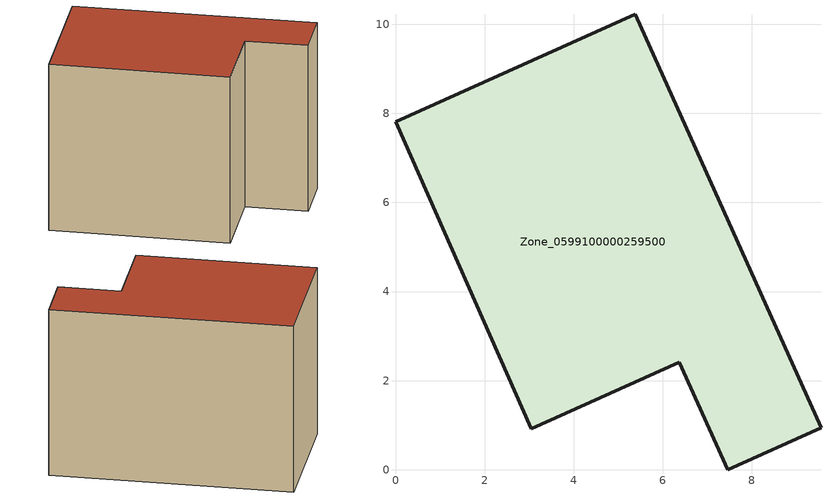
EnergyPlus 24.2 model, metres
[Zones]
Zone_0599100000259500
 floor ground (C_G): 6.37,2.41 3.05,0.92 0,7.81 5.38,10.22 9.55,0.94 7.45,0 z3.22
 wall outside (C_F): 5.38,10.22 0,7.81 3.05,0.92 6.37,2.41 7.45,0 9.55,0.94 5.38,10.22 z3.22:10.68
 roof outside (C_R): 7.45,0 9.55,0.94 5.38,10.22 0,7.81 3.05,0.92 6.37,2.41 z10.68
[BUILDING]
Pand.0599100000259500: North Axis=0; Terrain=City; Loads Convergence Tolerance Value=0.04; Temperature Convergence Tolerance Value=0.4; Solar Distribution=FullExterior; Maximum Number of Warmup Days=25; Minimum Number of Warmup Days=1
[Site:Location]
Rotterdam.The.Hague.AP_ZH_NLD Design_Conditions: Latitude=51.96; Longitude=4.45; Time Zone=1; Elevation=-4.5
[SITE:GROUNDTEMPERATURE:BUILDINGSURFACE]
18, 18, 18, 18, 18, 18, 18, 18, 18, 18, 18, 18
[MATERIAL] Thermal Absorptance=0.9; Solar Absorptance=0.7; Visible Absorptance=0.7
Name | Roughness | Thickness | Conductivity | Density | Specific Heat
G.TI.1946 | MediumSmooth | 0.15 | 1 | 540 | 1210
F.TI.1946 | Rough | 0.3 | 0.857143 | 1920 | 840
R.TI.1946 | MediumRough | 0.2 | 0.1 | 1500 | 1000
[CONSTRUCTION]
C_G: G.TI.1946
C_F: F.TI.1946
C_R: R.TI.1946
[ZONE]
Zone_0599100000259500: Type=1; Multiplier=1; Ceiling Height=Autocalculate; Volume=Autocalculate; Floor Area=autocalculate; Part of Total Floor Area=Yes
[ZONEINFILTRATION:DESIGNFLOWRATE]
Infil_Zone_0599100000259500: Zone or ZoneList or Space or SpaceList=Zone_0599100000259500; Schedule=AlwaysOn; Design Flow Rate Calculation Method=Flow/Area; Flow Rate per Floor Area=0.003; Constant Term Coefficient=1; Temperature Term Coefficient=0; Velocity Term Coefficient=0; Velocity Squared Term Coefficient=0
[HVACTEMPLATE:ZONE:IDEALLOADSAIRSYSTEM]
Zone_0599100000259500: Maximum Heating Supply Air Temperature=50; Minimum Cooling Supply Air Temperature=13; Maximum Heating Supply Air Humidity Ratio=0.0156; Minimum Cooling Supply Air Humidity Ratio=0.0077; Heating Limit=NoLimit; Cooling Limit=NoLimit; Dehumidification Control Type=ConstantSensibleHeatRatio; Cooling Sensible Heat Ratio=0.7; Dehumidification Setpoint=60; Humidification Control Type=None; Humidification Setpoint=30; Outdoor Air Method=None; Outdoor Air Flow Rate per Person=0.00944; Outdoor Air Flow Rate per Zone Floor Area=0; Outdoor Air Flow Rate per Zone=0; Demand Controlled Ventilation Type=None; Outdoor Air Economizer Type=NoEconomizer; Heat Recovery Type=None; Sensible Heat Recovery Effectiveness=0.7; Latent Heat Recovery Effectiveness=0.65
[ZONECONTROL:THERMOSTAT]
ThermostatControl_Zone_0599100000259500: Zone or ZoneList=Zone_0599100000259500; Control Type Schedule=DualSetpointControlType; Control 1=Thermostat_Zone_0599100000259500; Temperature Difference Between Cutout And Setpoint=0
[THERMOSTATSETPOINT:DUALSETPOINT]
Thermostat_Zone_0599100000259500: Heating Setpoint Temperature Schedule=HeatingSetpoint_Zone_0599100000259500; Cooling Setpoint Temperature Schedule=CoolingSetpoint_Zone_0599100000259500
[SCHEDULE:COMPACT]
HeatingSetpoint_Zone_0599100000259500: Through: 12/31, For: AllDays, Until: 24:00, 21
CoolingSetpoint_Zone_0599100000259500: Through: 12/31, For: AllDays, Until: 24:00, 24
DualSetpointControlType: Through: 12/31, For: AllDays, Until: 24:00, 4
AlwaysOn: Through: 12/31, For: AllDays, Until: 24:00, 1
